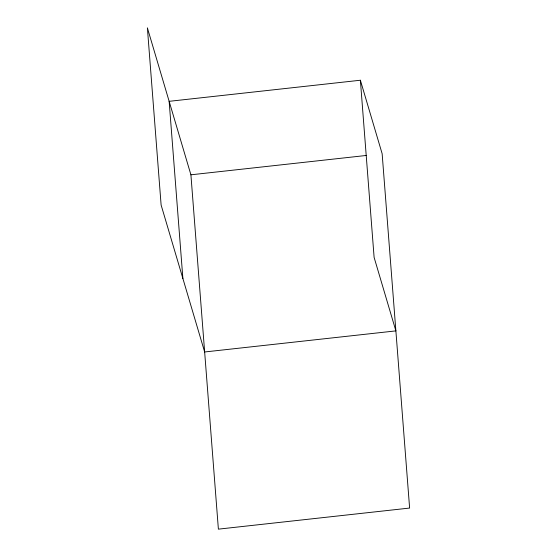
<?xml version="1.0" encoding="UTF-8"?>
<svg xmlns="http://www.w3.org/2000/svg" width="557" height="557" viewBox="0 0 557 557"><rect width="100%" height="100%" fill="white"/><g stroke="black" fill="none" stroke-linecap="round" stroke-linejoin="round"><path stroke-width="0.84" d="M360.379 80.236L374.116 257.411L395.881 330.886L204.649 351.975L161.119 205.025L147.382 27.85L190.912 174.807L218.386 529.15L409.618 508.061L382.144 153.718L360.379 80.236L169.147 101.325L182.884 278.5M190.912 174.807L366.638 155.424"/></g></svg>
